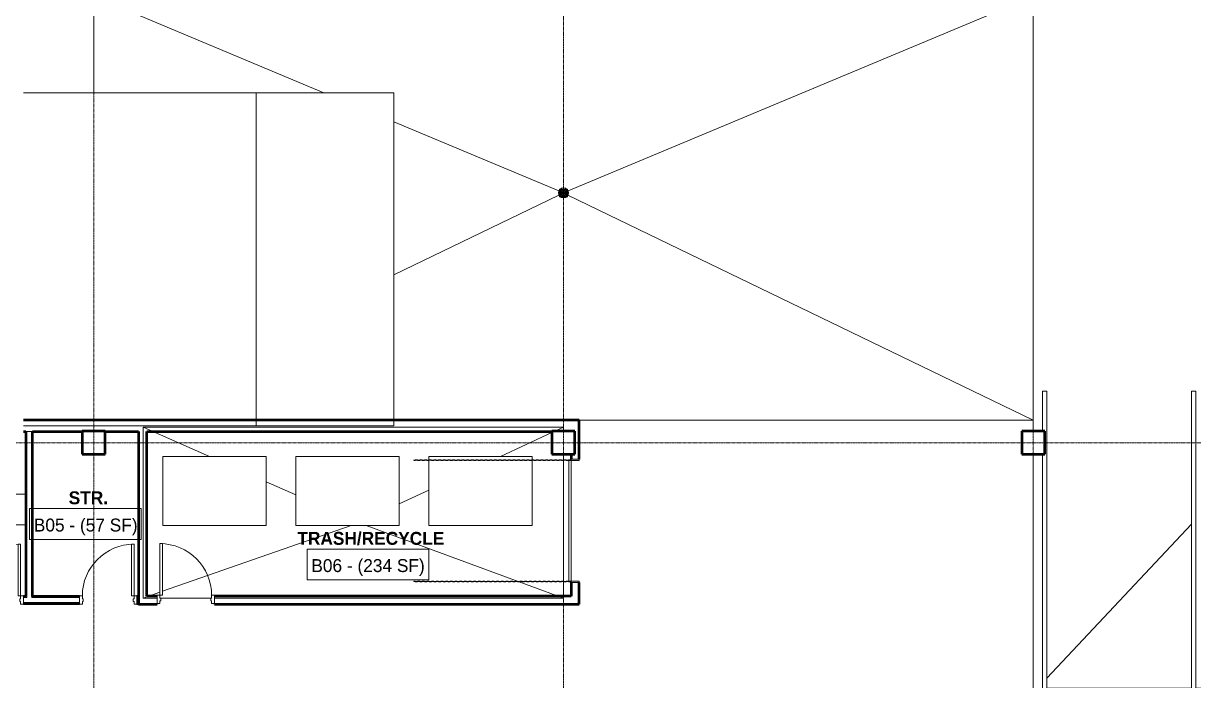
# Model space of a CAD drawing. Header units: inches. Extents: x -4235 to -464, y 9706 to 12365.
# Drawn here: x -3203 to -2389, y 11370 to 11827 of the extents above; entities that cross this region are included whole.
import ezdxf

# ---------------------------------------------------------------- set-up
doc = ezdxf.new("R2010")
doc.units = ezdxf.units.IN
doc.header["$MEASUREMENT"] = 0
doc.linetypes.add('Dash', pattern=[0.25, 0.125, -0.125])
doc.linetypes.add('Grid Line 1_2_', pattern=[0.875, 0.5, -0.125, 0.125, -0.125])
for name, color, linetype, lineweight in [('0-1', 7, 'Continuous', 5), ('0-2', 7, 'Continuous', 9), ('A-AREA-IDEN', 2, 'Continuous', 9), ('A-DOOR-1', 90, 'Continuous', 20), ('A-DOOR-2', 7, 'Continuous', 9), ('A-DOOR-FRAM-1', 90, 'Continuous', 20), ('A-DOOR-HDLN-1', 170, 'Dash', 13), ('A-FLOR-1', 7, 'Continuous', 9), ('A-FLOR-2', 254, 'Continuous', 9), ('A-FLOR-4', 71, 'Continuous', 13), ('A-FLOR-6', 50, 'Continuous', 13), ('A-GENM-1', 7, 'Continuous', 9), ('A-WALL-1', 50, 'Continuous', 13), ('I-WALL-1', 250, 'Continuous', 50), ('I-WALL-2', 254, 'Continuous', 9), ('I-WALL-3', 10, 'Continuous', 9), ('P-SANR-FIXT', 6, 'Continuous', 9), ('Q-SPCQ-1', 7, 'Continuous', 9), ('S-COLS', 52, 'Continuous', 9), ('S-COLS-1', 52, 'Continuous', 50), ('S-FNDN-1', 250, 'Continuous', 50), ('S-FNDN-2', 254, 'Continuous', 9), ('S-FNDN-3', 10, 'Continuous', 9), ('S-GRID-1', 1, 'Grid Line 1_2_', 9)]:
    doc.layers.add(name, color=color, linetype=linetype, lineweight=lineweight)
doc.styles.add('Century Gothic', font='ufonts.com_century-gothic.ttf', dxfattribs={"height": 9})
doc.styles.add('Century Gothic_B', font='GOTHICB.TTF', dxfattribs={"height": 9})

# ---------------------------------------------------------------- blocks, each defined once
blk = doc.blocks.new('Trash_Bin_3753 - 3-Yard Bin-1892975-BACKGROUND - BASEMENT')
at = {"layer": 'Q-SPCQ-1'}
for p, q in [((-36, -24), (-36, 24)), ((36, 24), (-36, 24)), ((36, 24), (36, -24)), ((36, -24), (-36, -24))]:
    blk.add_line(p, q, dxfattribs=at)
blk = doc.blocks.new('HOLLOW METAL - COMMON_3-0 x 7-0 - HM DOOR-2191985-BACKGROUND - BASEMENT')
at = {"layer": 'A-DOOR-1'}
for p, q in [((18, 39.125), (16.25, 39.125)), ((16.25, 39.125), (16.25, 3.125)), ((18, 3.125), (18, 39.125)), ((16.25, 3.125), (18, 3.125))]:
    blk.add_line(p, q, dxfattribs=at)
at = {"layer": 'A-DOOR-2'}
blk.add_arc((18, 3.125), 36, 90, 180, dxfattribs=at)
at = {"layer": 'A-DOOR-FRAM-1'}
for p, q in [((-18, 3.125), (-20, 3.125)), ((-20, 3.125), (-20, -2.625)), ((-18, 1.1875), (-18, 3.125)), ((-17.375, 1.1875), (-18, 1.1875)), ((-17.375, -0.6875), (-17.375, 1.1875)), ((18, 1.1875), (17.375, 1.1875)), ((17.375, 1.1875), (17.375, -0.6875)), ((18, 3.125), (18, 1.1875)), ((20, 3.125), (18, 3.125)), ((20, -2.625), (20, 3.125)), ((-20, -2.625), (-18, -2.625)), ((-18, -2.625), (-18, -0.6875)), ((-18, -0.6875), (-17.375, -0.6875)), ((17.375, -0.6875), (18, -0.6875)), ((18, -0.6875), (18, -2.625)), ((18, -2.625), (20, -2.625))]:
    blk.add_line(p, q, dxfattribs=at)
blk = doc.blocks.new('HOLLOW METAL - COMMON_3-0 x 7-0 - HM DOOR-2191988-BACKGROUND - BASEMENT')
at = {"layer": 'A-DOOR-1'}
for p, q in [((16.25, -3.5625), (18, -3.5625)), ((16.25, -39.5625), (16.25, -3.5625)), ((18, -3.5625), (18, -39.5625)), ((18, -39.5625), (16.25, -39.5625))]:
    blk.add_line(p, q, dxfattribs=at)
at = {"layer": 'A-DOOR-2'}
blk.add_arc((18, -3.5625), 36, 180, 270, dxfattribs=at)
at = {"layer": 'A-DOOR-FRAM-1'}
for p, q in [((-20, 2.1875), (-18, 2.1875)), ((-20, -3.5625), (-20, 2.1875)), ((-18, 2.1875), (-18, 0.25)), ((-18, 0.25), (-17.375, 0.25)), ((-17.375, 0.25), (-17.375, -1.625)), ((17.375, 0.25), (18, 0.25)), ((17.375, -1.625), (17.375, 0.25)), ((18, 2.1875), (20, 2.1875)), ((18, 0.25), (18, 2.1875)), ((20, 2.1875), (20, -3.5625)), ((-18, -3.5625), (-20, -3.5625)), ((-18, -1.625), (-18, -3.5625)), ((-17.375, -1.625), (-18, -1.625)), ((18, -1.625), (17.375, -1.625)), ((18, -3.5625), (18, -1.625)), ((20, -3.5625), (18, -3.5625))]:
    blk.add_line(p, q, dxfattribs=at)
blk = doc.blocks.new('OVERHEAD GARAGE DOOR - one-2198361-BACKGROUND - BASEMENT')
at = {"layer": 'A-DOOR-1'}
for p, q in [((42, -2.9375), (-42, -2.9375)), ((-42, -2.9375), (-42, -4.4375)), ((-42, -4.4375), (42, -4.4375)), ((42, -4.4375), (42, -2.9375))]:
    blk.add_line(p, q, dxfattribs=at)
at = {"layer": 'A-DOOR-FRAM-1'}
for p, q in [((-42, 2.6875), (-43, 2.6875)), ((-43, 2.6875), (-43, -2.9375)), ((-42, -2.9375), (-42, 2.6875)), ((42, 2.6875), (42, -2.9375)), ((43, 2.6875), (42, 2.6875)), ((43, -2.9375), (43, 2.6875)), ((-43, -2.9375), (-42, -2.9375)), ((42, -2.9375), (43, -2.9375))]:
    blk.add_line(p, q, dxfattribs=at)
at = {"layer": 'A-DOOR-HDLN-1'}
for p, q in [((-42.5, -112.4375), (-42.5, -2.9375)), ((-42, -4.4375), (-42, -112.4375)), ((42, -4.4375), (42, -112.4375)), ((42.5, -112.4375), (42.5, -2.9375)), ((-42, -112.4375), (-42.5, -112.4375)), ((42, -112.4375), (42.5, -112.4375))]:
    blk.add_line(p, q, dxfattribs=at)
blk = doc.blocks.new('Parking_Stall_Multiple - STANDARD-V4-BACKGROUND - BASEMENT')
at = {"layer": 'A-GENM-1'}
for p, q in [((166, 314), (0, 314)), ((0, 314), (0, 207.34)), ((3, 210.34), (3, 311)), ((3, 311), (210, 311)), ((210, 314), (182, 314)), ((210, 311), (210, 314)), ((210, 210.34), (0, 210.34)), ((0, 210.34), (0, 103.67)), ((0, 207.34), (210, 207.34)), ((210, 210.34), (3, 210.34)), ((3, 106.67), (3, 207.34)), ((3, 207.34), (210, 207.34)), ((210, 207.34), (210, 210.34)), ((210, 207.34), (210, 210.34)), ((210, 106.67), (0, 106.67)), ((0, 106.67), (0, 0)), ((210, 106.67), (3, 106.67)), ((210, 103.67), (210, 106.67)), ((210, 103.67), (210, 106.67)), ((0, 103.67), (210, 103.67)), ((3, 3), (3, 103.67)), ((3, 103.67), (210, 103.67)), ((210, 3), (3, 3)), ((210, 0), (210, 3)), ((0, 0), (166, 0)), ((182, 0), (210, 0))]:
    blk.add_line(p, q, dxfattribs=at)
blk = doc.blocks.new('CTR - 1st Phase - Common Walls_rvt-1-BACKGROUND - BASEMENT')
at = {"layer": 'A-WALL-1'}
for p, q in [((-3201.02, 11542.99), (-3201.65, 11542.99)), ((-3201.02, 11427.99), (-3201.02, 11542.99)), ((-3197.52, 11542.99), (-3201.02, 11542.99)), ((-3196.9, 11542.99), (-3197.52, 11542.99)), ((-3197.52, 11427.99), (-3197.52, 11542.99)), ((-3201.02, 11427.36), (-3203.27, 11427.36)), ((-3164.27, 11423.86), (-3203.27, 11423.86)), ((-3201.02, 11427.99), (-3201.02, 11427.36)), ((-3197.52, 11427.99), (-3197.52, 11427.36)), ((-3164.27, 11427.36), (-3197.52, 11427.36)), ((-3123.09, 11427.36), (-3124.27, 11427.36)), ((-3123.09, 11423.86), (-3124.27, 11423.86))]:
    blk.add_line(p, q, dxfattribs=at)
at = {"layer": 'I-WALL-1'}
for p, q in [((-3201.65, 11542.99), (-3201.65, 11427.99)), ((-3196.9, 11427.99), (-3196.9, 11542.99)), ((-3201.65, 11427.99), (-3203.27, 11427.99)), ((-3203.27, 11423.24), (-3164.27, 11423.24)), ((-3164.27, 11427.99), (-3196.9, 11427.99)), ((-3123.09, 11427.99), (-3124.27, 11427.99)), ((-3124.27, 11423.24), (-3123.09, 11423.24)), ((-3123.09, 11423.24), (-3123.09, 11427.99))]:
    blk.add_line(p, q, dxfattribs=at)
at = {"layer": 'I-WALL-2'}
for p, q in [((-3201.65, 11542.99), (-3201.65, 11427.99)), ((-3196.9, 11427.99), (-3196.9, 11542.99)), ((-3201.65, 11427.99), (-3203.27, 11427.99)), ((-3203.27, 11423.24), (-3164.27, 11423.24)), ((-3164.27, 11427.99), (-3196.9, 11427.99)), ((-3123.09, 11427.99), (-3124.27, 11427.99)), ((-3124.27, 11423.24), (-3123.09, 11423.24))]:
    blk.add_line(p, q, dxfattribs=at)
at = {"layer": 'I-WALL-3'}
for p, q in [((-3203.27, 11423.24), (-3203.27, 11427.99)), ((-3164.27, 11427.99), (-3164.27, 11423.24)), ((-3123.09, 11427.99), (-3123.09, 11423.24))]:
    blk.add_line(p, q, dxfattribs=at)
at = {"layer": 'S-FNDN-1'}
for p, q in [((-2822.07, 11550.99), (-3203.32, 11550.99)), ((-2816.45, 11550.99), (-2822.07, 11550.99)), ((-2816.45, 11523.8), (-2816.45, 11550.99)), ((-3203.32, 11542.99), (-3201.65, 11542.99)), ((-3196.9, 11542.99), (-3162.32, 11542.99)), ((-3146.32, 11542.99), (-3123.09, 11542.99)), ((-3123.09, 11542.99), (-3123.09, 11428.43)), ((-3117.46, 11542.99), (-2835.32, 11542.99)), ((-3117.46, 11428.43), (-3117.46, 11542.99)), ((-2822.07, 11527.19), (-2822.07, 11523.8)), ((-2822.07, 11437.8), (-2822.07, 11428.43)), ((-2816.45, 11422.8), (-2816.45, 11437.8)), ((-3123.09, 11428.43), (-3123.09, 11422.8)), ((-3123.09, 11422.8), (-3110.27, 11422.8)), ((-3110.27, 11428.43), (-3117.46, 11428.43)), ((-3110.27, 11422.8), (-3110.27, 11423.18)), ((-2822.07, 11428.43), (-3070.27, 11428.43)), ((-3070.27, 11423.18), (-3070.27, 11422.8)), ((-3070.27, 11422.8), (-2822.07, 11422.8)), ((-2822.07, 11422.8), (-2816.45, 11422.8))]:
    blk.add_line(p, q, dxfattribs=at)
at = {"layer": 'S-FNDN-2'}
for p, q in [((-2822.07, 11550.99), (-2945.37, 11550.99)), ((-2822.07, 11550.99), (-2816.45, 11550.99)), ((-2816.45, 11523.8), (-2816.45, 11550.99)), ((-3203.32, 11542.99), (-3201.65, 11542.99)), ((-3196.9, 11542.99), (-3162.32, 11542.99)), ((-3146.32, 11542.99), (-3123.09, 11542.99)), ((-3123.09, 11542.99), (-3123.09, 11428.43)), ((-3117.46, 11542.99), (-2835.32, 11542.99)), ((-3117.46, 11428.43), (-3117.46, 11542.99)), ((-2822.07, 11527.19), (-2822.07, 11523.8)), ((-2822.07, 11437.8), (-2822.07, 11428.43)), ((-2816.45, 11422.8), (-2816.45, 11437.8)), ((-3123.09, 11427.99), (-3123.09, 11428.43)), ((-3123.09, 11422.8), (-3123.09, 11423.24)), ((-3123.09, 11422.8), (-3110.27, 11422.8)), ((-3110.27, 11428.43), (-3117.46, 11428.43)), ((-3110.27, 11423.18), (-3110.27, 11422.8)), ((-2822.07, 11428.43), (-3070.27, 11428.43)), ((-3070.27, 11422.8), (-3070.27, 11423.18)), ((-3070.27, 11422.8), (-2822.07, 11422.8)), ((-2816.45, 11422.8), (-2822.07, 11422.8))]:
    blk.add_line(p, q, dxfattribs=at)
at = {"layer": 'S-FNDN-3'}
for p, q in [((-2816.45, 11523.8), (-2822.07, 11523.8)), ((-2822.07, 11437.8), (-2816.45, 11437.8)), ((-3123.09, 11423.24), (-3123.09, 11427.99)), ((-3110.27, 11428.43), (-3110.27, 11423.18)), ((-3070.27, 11423.18), (-3070.27, 11428.43))]:
    blk.add_line(p, q, dxfattribs=at)
at = {"layer": '0-2'}
for name, p, rotation in [('Parking_Stall_Multiple - STANDARD-V4-BACKGROUND - BASEMENT', (-2179.82, 11361.19), 89.99999999999953), ('OVERHEAD GARAGE DOOR - one-2198361-BACKGROUND - BASEMENT', (-2819.14, 11480.8), 270), ('HOLLOW METAL - COMMON_3-0 x 7-0 - HM DOOR-2191988-BACKGROUND - BASEMENT', (-3090.27, 11425.36), 180)]:
    blk.add_blockref(name, p, dxfattribs=dict(at, rotation=rotation))
for name, p in [('Trash_Bin_3753 - 3-Yard Bin-1892975-BACKGROUND - BASEMENT', (-3070.22, 11501.59)), ('Trash_Bin_3753 - 3-Yard Bin-1892975-BACKGROUND - BASEMENT', (-2977.67, 11501.59)), ('Trash_Bin_3753 - 3-Yard Bin-1892975-BACKGROUND - BASEMENT', (-2885.12, 11501.59)), ('HOLLOW METAL - COMMON_3-0 x 7-0 - HM DOOR-2191985-BACKGROUND - BASEMENT', (-3223.27, 11425.36)), ('HOLLOW METAL - COMMON_3-0 x 7-0 - HM DOOR-2191985-BACKGROUND - BASEMENT', (-3144.27, 11425.36))]:
    blk.add_blockref(name, p, dxfattribs=at)
blk = doc.blocks.new('CTR - 1st Phase -Stairs _ Elevators_rvt-1-BACKGROUND - BASEMENT')
at = {"layer": 'A-FLOR-1'}
for p, q in [((-3041.37, 11778.99), (-3203.32, 11778.99)), ((-2945.37, 11778.99), (-3041.37, 11778.99)), ((-3041.37, 11778.99), (-3041.37, 11550.99)), ((-3041.37, 11550.99), (-3041.37, 11778.99)), ((-2945.37, 11550.99), (-2945.37, 11778.99))]:
    blk.add_line(p, q, dxfattribs=at)
at = {"layer": 'A-FLOR-2'}
for p, q in [((-3203.32, 11546.99), (-3041.37, 11546.99)), ((-3041.37, 11550.99), (-3041.37, 11546.99)), ((-3041.37, 11546.99), (-3041.37, 11550.99)), ((-3041.37, 11546.99), (-2945.37, 11546.99)), ((-2945.37, 11546.99), (-2945.37, 11550.99))]:
    blk.add_line(p, q, dxfattribs=at)
blk = doc.blocks.new('Concrete-Rectangular-Column - ONE-1856735-BACKGROUND - BASEMENT')
at = {"layer": 'S-COLS-1'}
for p, q in [((8, 8), (-8, 8)), ((-8, 8), (-8, -8)), ((8, -8), (8, 8)), ((-8, -8), (8, -8))]:
    blk.add_line(p, q, dxfattribs=at)
blk = doc.blocks.new('Drain-Floor-WATTS-Square-Stainless_Steel_Strainer-Type_FD-1200-M - 2_ Outlet with 5_ Strainer-2528673-BACKGROUND - BASEMENT')
at = {"layer": 'P-SANR-FIXT'}
for p, q in [((-2.707, -2.707), (-2.707, 2.707)), ((-2.707, 2.707), (2.707, 2.707)), ((-2.03025, -2.03025), (-2.03025, 2.03025)), ((-2.03025, 2.03025), (2.03025, 2.03025)), ((-1.3535, -1.3535), (-1.3535, 1.3535)), ((-1.3535, 1.3535), (1.3535, 1.3535)), ((-0.67675, -0.67675), (-0.67675, 0.67675)), ((-0.67675, 0.67675), (0.67675, 0.67675)), ((0, 2.707), (0, -2.707)), ((0.67675, 0.67675), (0.67675, -0.67675)), ((1.3535, 1.3535), (1.3535, -1.3535)), ((2.03025, 2.03025), (2.03025, -2.03025)), ((2.707, 2.707), (2.707, -2.707)), ((-2.707, 0), (2.707, 0)), ((2.707, -2.707), (-2.707, -2.707)), ((2.03025, -2.03025), (-2.03025, -2.03025)), ((1.3535, -1.3535), (-1.3535, -1.3535)), ((0.67675, -0.67675), (-0.67675, -0.67675))]:
    blk.add_line(p, q, dxfattribs=at)
for start, end in [(360, 180), (180, 360)]:
    blk.add_arc((0, 0), 3.5, start, end, dxfattribs=at)

msp = doc.modelspace()

# ---------------------------------------------------------------- linework, layer by layer
at = {"layer": 'A-AREA-IDEN', "flags": 128}
for points in [[(-3278.87, 11499.41), (-3201.1, 11499.41), (-3201.1, 11477.91), (-3278.87, 11477.91)], [(-3199.04, 11489.36), (-3121.26, 11489.36), (-3121.26, 11467.86), (-3199.04, 11467.86)], [(-3005.84, 11461.13), (-2921.08, 11461.13), (-2921.08, 11439.63), (-3005.84, 11439.63)]]:
    msp.add_lwpolyline(points, close=True, dxfattribs=at)
at = {"layer": 'A-FLOR-4'}
for p, q in [((-3154.32, 11778.99), (-3154.32, 11839.19)), ((-3146.32, 11842.65), (-2994.16, 11778.99)), ((-2521.39, 11837.19), (-2824.12, 11710.53)), ((-2500.32, 11839.19), (-2500.32, 11543.19)), ((-2945.37, 11758.58), (-2830.52, 11710.53)), ((-2945.37, 11652.02), (-2830.45, 11707.67)), ((-2824.2, 11707.67), (-2500.32, 11550.83)), ((-3073.85, 11525.59), (-3119.97, 11546.03)), ((-2500.32, 11550.83), (-2945.37, 11550.83)), ((-2871.07, 11525.59), (-2835.32, 11542.29)), ((-2827.32, 11527.19), (-2827.32, 11427.05)), ((-2500.32, 11290.19), (-2500.32, 11527.19)), ((-3013.67, 11498.92), (-3034.22, 11508.03)), ((-2941.67, 11492.59), (-2921.12, 11502.2)), ((-2490.82, 11371.3), (-2390.16, 11478.43)), ((-3106.52, 11431.74), (-2975.14, 11477.59)), ((-2827.32, 11427.05), (-2964.67, 11477.59)), ((-3119.97, 11427.05), (-3108.27, 11431.13)), ((-3072.27, 11427.05), (-3108.27, 11427.05))]:
    msp.add_line(p, q, dxfattribs=at)
at = {"layer": 'A-FLOR-6'}
for p, q in [((-3119.97, 11427.05), (-3119.97, 11546.03)), ((-3119.97, 11546.03), (-2827.32, 11546.03)), ((-2833.4, 11543.19), (-2827.32, 11546.03)), ((-2827.32, 11546.03), (-2827.32, 11543.19)), ((-3110.27, 11427.05), (-3119.97, 11427.05)), ((-2827.32, 11427.05), (-3070.27, 11427.05))]:
    msp.add_line(p, q, dxfattribs=at)
at = {"layer": 'S-GRID-1'}
for p, q in [((-3154.32, 9836.18), (-3154.32, 12299.84)), ((-2827.32, 9836.18), (-2827.32, 12299.84)), ((-2500.32, 9836.18), (-2500.32, 12299.84)), ((-464.45, 11535.19), (-4185.7, 11535.19))]:
    msp.add_line(p, q, dxfattribs=at)

# ---------------------------------------------------------------- block references
at = {"layer": '0-1'}
for name in ['CTR - 1st Phase - Common Walls_rvt-1-BACKGROUND - BASEMENT', 'CTR - 1st Phase -Stairs _ Elevators_rvt-1-BACKGROUND - BASEMENT']:
    msp.add_blockref(name, (0, 0), dxfattribs=at)
at = {"layer": 'P-SANR-FIXT'}
msp.add_blockref('Drain-Floor-WATTS-Square-Stainless_Steel_Strainer-Type_FD-1200-M - 2_ Outlet with 5_ Strainer-2528673-BACKGROUND - BASEMENT', (-2827.32, 11709.19), dxfattribs=at)
at = {"layer": 'S-COLS'}
for p in [(-3154.32, 11535.19), (-2827.32, 11535.19), (-2500.32, 11535.19)]:
    msp.add_blockref('Concrete-Rectangular-Column - ONE-1856735-BACKGROUND - BASEMENT', p, dxfattribs=at)

# ---------------------------------------------------------------- texts
at = {"layer": 'A-AREA-IDEN', "char_height": 9, "attachment_point": 1}
for s, insert, width, style in [('STR.', (-3171.77, 11501.33), 27.876, 'Century Gothic_B'), ('B05 - (57 SF)', (-3196.04, 11482.36), 86.658, 'Century Gothic'), ('TRASH/RECYCLE', (-3012.59, 11473.1), 118.776, 'Century Gothic_B'), ('B06 - (234 SF)', (-3002.84, 11454.13), 95.142, 'Century Gothic')]:
    msp.add_mtext(s, dxfattribs=dict(at, insert=insert, width=width, style=style))

doc.saveas('drawing.dxf')
